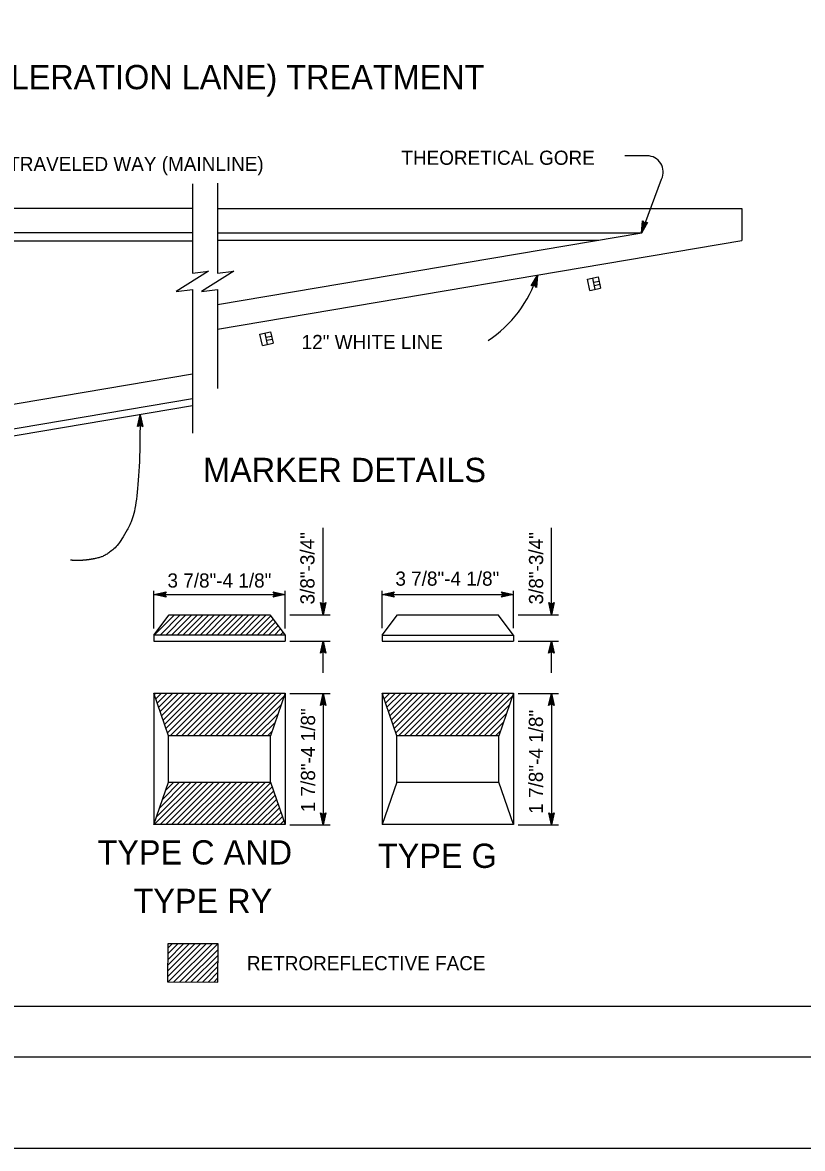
# Model space of a CAD drawing. Extents: x -894 to 866, y -476 to 714.
# Drawn here: x -408 to -22, y -476 to 80 of the extents above; entities that cross this region are included whole.
import ezdxf

# ---------------------------------------------------------------- set-up
doc = ezdxf.new("R2010")
doc.units = 0
for name, color, linetype in [('10 Sheet Format', 7, 'Continuous'), ('56 Stage 3 Anno', 7, 'Continuous'), ('57 Undefined', 7, 'Continuous'), ('60 Nongeo Data', 7, 'Continuous')]:
    doc.layers.add(name, color=color, linetype=linetype)

msp = doc.modelspace()

# ---------------------------------------------------------------- linework, layer by layer
at = {"layer": '10 Sheet Format'}
for p, q in [((-813.45, -406.05), (811.55, -406.05)), ((-863.42, -431.04), (836.57, -431.04))]:
    msp.add_line(p, q, dxfattribs=at)
for points in [[(-894.04, 713.56), (865.95, 713.56), (865.95, -476.44), (-894.04, -476.44)], [(-863.42, -431.04), (836.57, -431.04), (836.57, 668.96), (-863.42, 668.96)]]:
    msp.add_lwpolyline(points, close=True, dxfattribs=at)
at = {"layer": '56 Stage 3 Anno'}
for p, q in [((-156.14, -49.82), (-153.04, -44.51)), ((-153.04, -44.51), (-153.59, -50.63)), ((-153.04, -44.51), (-153.04, -44.51)), ((-154.62, -49.47), (-156.14, -49.82)), ((-156.14, -49.82), (-156.14, -49.82)), ((-155.73, -49.72), (-153.46, -45.82)), ((-155.32, -49.61), (-153.88, -47.14)), ((-154.94, -49.55), (-154.3, -48.46)), ((-153.59, -50.63), (-154.62, -49.47)), ((-154.3, -48.46), (-154.41, -49.69)), ((-153.88, -47.14), (-154.14, -50.02)), ((-153.46, -45.84), (-153.86, -50.3)), ((-153.59, -50.63), (-153.59, -50.63)), ((-259.12, -212.51), (-259.12, -169.59)), ((-146.2, -212.51), (-146.2, -169.59)), ((-342.86, -219.23), (-342.86, -200.71)), ((-342.86, -202.52), (-336.86, -201.19)), ((-342.86, -202.52), (-277.86, -202.52)), ((-336.86, -203.86), (-342.86, -202.52)), ((-342.86, -202.52), (-342.86, -202.52)), ((-337.07, -203.5), (-341.48, -202.52)), ((-341.47, -202.51), (-337.09, -201.55)), ((-340.1, -202.52), (-337.27, -201.89)), ((-337.31, -203.14), (-340.1, -202.52)), ((-338.71, -202.52), (-337.5, -202.25)), ((-337.48, -202.79), (-338.71, -202.52)), ((-336.86, -201.19), (-337.66, -202.52)), ((-337.66, -202.52), (-336.86, -203.86)), ((-336.86, -201.19), (-336.86, -201.19)), ((-336.86, -203.86), (-336.86, -203.86)), ((-283.06, -202.52), (-283.86, -201.18)), ((-283.86, -201.18), (-283.86, -201.18)), ((-283.86, -201.18), (-277.86, -202.52)), ((-277.86, -202.52), (-283.86, -203.85)), ((-283.86, -203.85), (-283.06, -202.52)), ((-283.86, -203.85), (-283.86, -203.85)), ((-283.64, -201.53), (-279.24, -202.52)), ((-279.25, -202.52), (-283.62, -203.49)), ((-280.62, -202.51), (-283.45, -203.14)), ((-283.41, -201.89), (-280.62, -202.51)), ((-283.23, -202.24), (-282, -202.51)), ((-282, -202.51), (-283.21, -202.78)), ((-277.86, -219.23), (-277.86, -200.71)), ((-277.86, -202.52), (-277.86, -202.52)), ((-229.93, -219.16), (-229.93, -200.71)), ((-229.93, -202.52), (-223.93, -201.19)), ((-229.93, -202.52), (-164.93, -202.52)), ((-223.93, -203.86), (-229.93, -202.52)), ((-229.93, -202.52), (-229.93, -202.52)), ((-224.15, -203.5), (-228.55, -202.52)), ((-228.54, -202.51), (-224.17, -201.55)), ((-227.17, -202.52), (-224.35, -201.89)), ((-224.38, -203.14), (-227.17, -202.52)), ((-225.79, -202.52), (-224.58, -202.25)), ((-224.56, -202.79), (-225.79, -202.52)), ((-223.93, -201.19), (-224.73, -202.52)), ((-224.73, -202.52), (-223.93, -203.86)), ((-223.93, -201.19), (-223.93, -201.19)), ((-223.93, -203.86), (-223.93, -203.86)), ((-170.13, -202.52), (-170.93, -201.18)), ((-170.93, -201.18), (-170.93, -201.18)), ((-170.93, -201.18), (-164.93, -202.52)), ((-164.93, -202.52), (-170.93, -203.85)), ((-170.93, -203.85), (-170.13, -202.52)), ((-170.93, -203.85), (-170.93, -203.85)), ((-170.72, -201.53), (-166.31, -202.52)), ((-166.32, -202.52), (-170.7, -203.49)), ((-167.7, -202.51), (-170.52, -203.14)), ((-170.48, -201.89), (-167.7, -202.51)), ((-170.31, -202.24), (-169.08, -202.51)), ((-169.08, -202.51), (-170.29, -202.78)), ((-164.93, -219.16), (-164.93, -200.71)), ((-164.93, -202.52), (-164.93, -202.52)), ((-259.12, -212.51), (-260.45, -206.51)), ((-260.45, -206.51), (-260.45, -206.51)), ((-260.45, -206.51), (-259.12, -207.31)), ((-259.12, -211.12), (-260.09, -206.75)), ((-259.12, -209.75), (-259.74, -206.93)), ((-259.12, -208.37), (-259.38, -207.16)), ((-259.12, -207.31), (-257.78, -206.51)), ((-257.78, -206.51), (-259.12, -212.51)), ((-258.14, -206.73), (-259.12, -211.13)), ((-258.5, -206.96), (-259.12, -209.75)), ((-258.84, -207.14), (-259.12, -208.37)), ((-257.78, -206.51), (-257.78, -206.51)), ((-146.2, -212.51), (-147.53, -206.51)), ((-147.53, -206.51), (-147.53, -206.51)), ((-147.53, -206.51), (-146.2, -207.31)), ((-146.2, -211.12), (-147.17, -206.75)), ((-146.19, -209.75), (-146.82, -206.93)), ((-146.19, -208.37), (-146.46, -207.16)), ((-146.2, -207.31), (-144.86, -206.51)), ((-144.86, -206.51), (-146.2, -212.51)), ((-145.21, -206.73), (-146.19, -211.13)), ((-145.57, -206.96), (-146.19, -209.75)), ((-145.92, -207.14), (-146.19, -208.37)), ((-144.86, -206.51), (-144.86, -206.51)), ((-275.58, -212.47), (-255.58, -212.47)), ((-259.12, -212.51), (-259.12, -212.51)), ((-162.65, -212.47), (-142.65, -212.47)), ((-146.2, -212.51), (-146.2, -212.51)), ((-275.58, -225.48), (-255.58, -225.48)), ((-260.46, -231.49), (-259.12, -225.49)), ((-260.1, -231.27), (-259.12, -226.87)), ((-259.74, -231.04), (-259.12, -228.25)), ((-259.12, -241.18), (-259.12, -225.49)), ((-259.12, -225.49), (-259.12, -225.49)), ((-259.12, -225.49), (-257.79, -231.49)), ((-259.12, -226.88), (-258.15, -231.26)), ((-259.12, -228.25), (-258.5, -231.08)), ((-162.65, -225.48), (-142.65, -225.48)), ((-147.54, -231.49), (-146.2, -225.49)), ((-147.18, -231.27), (-146.2, -226.87)), ((-146.82, -231.04), (-146.2, -228.25)), ((-146.2, -241.18), (-146.2, -225.49)), ((-146.2, -225.49), (-146.2, -225.49)), ((-146.2, -225.49), (-144.87, -231.49)), ((-146.2, -228.25), (-145.57, -231.08)), ((-146.19, -226.88), (-145.22, -231.26)), ((-259.12, -230.69), (-260.46, -231.49)), ((-260.46, -231.49), (-260.46, -231.49)), ((-259.4, -230.86), (-259.12, -229.63)), ((-259.12, -229.63), (-258.86, -230.84)), ((-257.79, -231.49), (-259.12, -230.69)), ((-257.79, -231.49), (-257.79, -231.49)), ((-146.2, -230.69), (-147.54, -231.49)), ((-147.54, -231.49), (-147.54, -231.49)), ((-146.47, -230.86), (-146.2, -229.63)), ((-146.2, -229.63), (-145.93, -230.84)), ((-144.87, -231.49), (-146.2, -230.69)), ((-144.87, -231.49), (-144.87, -231.49)), ((-275.58, -251.41), (-255.58, -251.41)), ((-260.46, -257.41), (-259.12, -251.41)), ((-260.1, -257.19), (-259.12, -252.79)), ((-259.74, -256.96), (-259.12, -254.17)), ((-259.4, -256.78), (-259.12, -255.55)), ((-259.12, -251.41), (-259.12, -316.41)), ((-259.12, -251.41), (-259.12, -251.41)), ((-259.12, -251.41), (-257.79, -257.41)), ((-259.12, -252.8), (-258.15, -257.17)), ((-259.12, -254.17), (-258.5, -256.99)), ((-259.12, -255.55), (-258.86, -256.76)), ((-162.65, -251.41), (-142.65, -251.41)), ((-147.54, -257.41), (-146.2, -251.41)), ((-147.18, -257.19), (-146.2, -252.79)), ((-146.82, -256.96), (-146.2, -254.17)), ((-146.47, -256.78), (-146.2, -255.55)), ((-146.2, -251.41), (-146.2, -316.41)), ((-146.2, -251.41), (-146.2, -251.41)), ((-146.2, -251.41), (-144.87, -257.41)), ((-146.2, -254.17), (-145.57, -256.99)), ((-146.2, -255.55), (-145.93, -256.76)), ((-146.19, -252.8), (-145.22, -257.17)), ((-259.12, -256.61), (-260.46, -257.41)), ((-260.46, -257.41), (-260.46, -257.41)), ((-257.79, -257.41), (-259.12, -256.61)), ((-257.79, -257.41), (-257.79, -257.41)), ((-146.2, -256.61), (-147.54, -257.41)), ((-147.54, -257.41), (-147.54, -257.41)), ((-144.87, -257.41), (-146.2, -256.61)), ((-144.87, -257.41), (-144.87, -257.41)), ((-259.12, -316.41), (-260.45, -310.41)), ((-260.45, -310.41), (-260.45, -310.41)), ((-260.45, -310.41), (-259.12, -311.21)), ((-259.12, -315.02), (-260.09, -310.64)), ((-259.12, -313.64), (-259.74, -310.82)), ((-259.12, -312.26), (-259.38, -311.05)), ((-259.12, -311.21), (-257.78, -310.41)), ((-257.78, -310.41), (-259.12, -316.41)), ((-258.14, -310.62), (-259.12, -315.03)), ((-258.5, -310.86), (-259.12, -313.64)), ((-258.84, -311.03), (-259.12, -312.26)), ((-257.78, -310.41), (-257.78, -310.41)), ((-146.2, -316.41), (-147.53, -310.41)), ((-147.53, -310.41), (-147.53, -310.41)), ((-147.53, -310.41), (-146.2, -311.21)), ((-146.2, -315.02), (-147.17, -310.64)), ((-146.19, -313.64), (-146.82, -310.82)), ((-146.19, -312.26), (-146.46, -311.05)), ((-146.2, -311.21), (-144.86, -310.41)), ((-144.86, -310.41), (-146.2, -316.41)), ((-145.21, -310.62), (-146.19, -315.03)), ((-145.57, -310.86), (-146.19, -313.64)), ((-145.92, -311.03), (-146.19, -312.26)), ((-144.86, -310.41), (-144.86, -310.41)), ((-275.58, -316.41), (-255.58, -316.41)), ((-259.12, -316.41), (-259.12, -316.41)), ((-162.65, -316.41), (-142.65, -316.41)), ((-146.2, -316.41), (-146.2, -316.41))]:
    msp.add_line(p, q, dxfattribs=at)
for points in [[(-98.61, -18.49), (-101.66, -23.72), (-101.12, -17.69), (-100.85, -18), (-101.25, -22.41), (-99.01, -18.58), (-99.4, -18.67), (-100.83, -21.12), (-100.58, -18.3), (-100.31, -18.61), (-100.42, -19.83), (-99.8, -18.77), (-100.11, -18.84), (-101.12, -17.69), (-100.11, -18.84)], [(-350.98, -119.47), (-349.66, -113.57), (-348.35, -119.47), (-348.7, -119.26), (-349.66, -114.94), (-350.63, -119.26), (-350.28, -119.06), (-349.66, -116.29), (-349.05, -119.05), (-349.4, -118.84), (-349.67, -117.65), (-349.93, -118.85), (-349.66, -118.69), (-348.35, -119.47), (-349.66, -118.69)]]:
    msp.add_lwpolyline(points, close=True, dxfattribs=at)
msp.add_arc((-211.1, -26.06), 60.91, 303.4455, 342.3733, dxfattribs=at)
msp.add_open_spline([(-349.66, -113.57), (-349.66, -157.66), (-359.13, -176.79), (-366.23, -182.98), (-371.51, -184.8), (-379.88, -185.9), (-384.07, -185.53)], degree=2, dxfattribs=at)
at = {"layer": '60 Nongeo Data'}
for p, q in [((-98.87, 14.45), (-109.93, 14.45)), ((-323.82, 0.62), (-323.82, -7)), ((-311.42, 0.92), (-311.42, -43.61)), ((-101.66, -23.72), (-91.68, 2.95)), ((-323.82, -7), (-323.82, -43.61)), ((-740, -11.51), (-323.82, -11.51)), ((-311.42, -11.59), (-51.97, -11.59)), ((-51.97, -11.59), (-51.97, -27.4)), ((-777.03, -23.51), (-323.82, -23.51)), ((-777.03, -27.51), (-323.82, -27.51)), ((-311.42, -59.12), (-101.36, -23.59)), ((-311.42, -23.59), (-101.36, -23.59)), ((-311.42, -27.21), (-122.76, -27.21)), ((-311.42, -71.29), (-51.97, -27.4)), ((-128.32, -46.56), (-123.05, -45.43)), ((-127.11, -52.21), (-128.32, -46.56)), ((-124.48, -51.62), (-125.69, -46)), ((-125.25, -48.04), (-122.61, -47.47)), ((-124.91, -49.6), (-122.28, -49.04)), ((-123.05, -45.43), (-121.84, -51.08)), ((-323.82, -51.61), (-323.82, -122.72)), ((-311.42, -51.61), (-311.42, -100.67)), ((-127.11, -52.21), (-121.84, -51.08)), ((-290.42, -73.75), (-285.15, -72.62)), ((-289.21, -79.4), (-290.42, -73.75)), ((-286.58, -78.81), (-287.79, -73.18)), ((-287.35, -75.22), (-284.71, -74.66)), ((-287.01, -76.79), (-284.38, -76.22)), ((-285.15, -72.62), (-283.94, -78.26)), ((-289.21, -79.4), (-283.94, -78.26)), ((-664.62, -151.06), (-323.82, -93.41)), ((-662.62, -162.89), (-323.82, -105.58)), ((-662.01, -166.26), (-323.82, -109.05)), ((-342.86, -222.52), (-335.29, -212.51)), ((-335.29, -212.52), (-285.48, -212.52)), ((-285.47, -212.53), (-277.86, -222.52)), ((-229.93, -222.52), (-222.37, -212.51)), ((-222.37, -212.52), (-172.56, -212.52)), ((-164.93, -222.52), (-172.54, -212.53)), ((-342.86, -222.52), (-342.86, -225.52)), ((-277.86, -222.52), (-342.86, -222.52)), ((-277.86, -222.52), (-277.86, -225.52)), ((-229.93, -222.52), (-164.93, -222.52)), ((-229.93, -222.52), (-229.93, -225.52)), ((-164.93, -222.52), (-164.93, -225.52)), ((-342.86, -225.52), (-277.86, -225.52)), ((-229.93, -225.52), (-164.93, -225.52)), ((-342.85, -251.28), (-342.85, -316.28)), ((-335.66, -272.42), (-342.85, -251.28)), ((-342.85, -251.28), (-277.85, -251.28)), ((-277.85, -251.28), (-285.12, -272.42)), ((-277.85, -251.28), (-277.85, -316.28)), ((-229.92, -251.28), (-229.92, -316.28)), ((-222.74, -272.42), (-229.92, -251.28)), ((-229.92, -251.28), (-164.92, -251.28)), ((-164.92, -251.28), (-172.19, -272.42)), ((-164.92, -251.28), (-164.92, -316.28)), ((-335.66, -295.26), (-335.66, -272.42)), ((-285.12, -272.42), (-335.66, -272.42)), ((-285.12, -295.25), (-285.12, -272.42)), ((-222.74, -295.26), (-222.74, -272.42)), ((-172.19, -272.42), (-222.74, -272.42)), ((-172.19, -295.25), (-172.19, -272.42)), ((-342.85, -316.28), (-335.66, -295.26)), ((-335.66, -295.26), (-285.12, -295.26)), ((-285.12, -295.26), (-277.85, -316.28)), ((-222.74, -295.26), (-229.92, -316.28)), ((-222.74, -295.26), (-172.19, -295.26)), ((-164.92, -316.28), (-172.19, -295.26)), ((-277.85, -316.28), (-342.85, -316.28)), ((-164.92, -316.28), (-229.92, -316.28))]:
    msp.add_line(p, q, dxfattribs=at)
for points in [[(-323.82, -43.61), (-315.91, -42.62), (-331.91, -52.62), (-323.82, -51.61)], [(-311.42, -43.61), (-303.34, -42.6), (-319.34, -52.6), (-311.42, -51.61)], [(-342.66, -222.52), (-332.66, -212.52)], [(-339.83, -222.52), (-329.83, -212.52)], [(-337, -222.52), (-327, -212.52)], [(-334.17, -222.52), (-324.17, -212.52)], [(-331.34, -222.52), (-321.34, -212.52)], [(-328.51, -222.52), (-318.51, -212.52)], [(-325.68, -222.52), (-315.68, -212.52)], [(-322.86, -222.52), (-312.86, -212.52)], [(-320.03, -222.52), (-310.03, -212.52)], [(-317.2, -222.52), (-307.2, -212.52)], [(-314.37, -222.52), (-304.37, -212.52)], [(-311.54, -222.52), (-301.54, -212.52)], [(-308.71, -222.52), (-298.71, -212.52)], [(-305.89, -222.52), (-295.89, -212.52)], [(-303.06, -222.52), (-293.06, -212.52)], [(-300.23, -222.52), (-290.23, -212.52)], [(-297.4, -222.52), (-287.4, -212.52)], [(-294.57, -222.52), (-285.09, -213.03)], [(-291.74, -222.52), (-283.86, -214.64)], [(-288.92, -222.52), (-282.64, -216.24)], [(-286.09, -222.52), (-281.42, -217.85)], [(-283.26, -222.52), (-280.19, -219.45)], [(-280.43, -222.52), (-278.97, -221.06)], [(-342.62, -251.94), (-341.97, -251.28)], [(-341.91, -254.05), (-339.14, -251.28)], [(-341.19, -256.16), (-336.31, -251.28)], [(-340.47, -258.27), (-333.48, -251.28)], [(-339.75, -260.38), (-330.65, -251.28)], [(-339.04, -262.49), (-327.83, -251.28)], [(-338.32, -264.61), (-325, -251.28)], [(-337.6, -266.72), (-322.17, -251.28)], [(-336.89, -268.83), (-319.34, -251.28)], [(-336.17, -270.94), (-316.51, -251.28)], [(-334.82, -272.42), (-313.68, -251.28)], [(-331.99, -272.42), (-310.85, -251.28)], [(-329.16, -272.42), (-308.03, -251.28)], [(-326.33, -272.42), (-305.2, -251.28)], [(-323.51, -272.42), (-302.37, -251.28)], [(-320.68, -272.42), (-299.54, -251.28)], [(-317.85, -272.42), (-296.71, -251.28)], [(-315.02, -272.42), (-293.88, -251.28)], [(-312.19, -272.42), (-291.06, -251.28)], [(-309.36, -272.42), (-288.23, -251.28)], [(-306.54, -272.42), (-285.4, -251.28)], [(-303.71, -272.42), (-282.57, -251.28)], [(-300.88, -272.42), (-279.74, -251.28)], [(-298.05, -272.42), (-278.34, -252.71)], [(-229.7, -251.94), (-229.04, -251.28)], [(-228.98, -254.05), (-226.21, -251.28)], [(-228.27, -256.16), (-223.39, -251.28)], [(-227.55, -258.27), (-220.56, -251.28)], [(-226.83, -260.38), (-217.73, -251.28)], [(-226.11, -262.49), (-214.9, -251.28)], [(-225.4, -264.61), (-212.07, -251.28)], [(-224.68, -266.72), (-209.24, -251.28)], [(-223.96, -268.83), (-206.42, -251.28)], [(-223.24, -270.94), (-203.59, -251.28)], [(-221.9, -272.42), (-200.76, -251.28)], [(-219.07, -272.42), (-197.93, -251.28)], [(-216.24, -272.42), (-195.1, -251.28)], [(-213.41, -272.42), (-192.27, -251.28)], [(-210.58, -272.42), (-189.44, -251.28)], [(-207.75, -272.42), (-186.62, -251.28)], [(-204.92, -272.42), (-183.79, -251.28)], [(-202.1, -272.42), (-180.96, -251.28)], [(-199.27, -272.42), (-178.13, -251.28)], [(-196.44, -272.42), (-175.3, -251.28)], [(-193.61, -272.42), (-172.47, -251.28)], [(-190.78, -272.42), (-169.65, -251.28)], [(-187.95, -272.42), (-166.82, -251.28)], [(-185.13, -272.42), (-165.41, -252.71)], [(-295.22, -272.42), (-279.82, -257.02)], [(-292.39, -272.42), (-281.3, -261.33)], [(-182.3, -272.42), (-166.9, -257.02)], [(-179.47, -272.42), (-168.38, -261.33)], [(-289.56, -272.42), (-282.78, -265.64)], [(-176.64, -272.42), (-169.86, -265.64)], [(-286.74, -272.42), (-284.27, -269.95)], [(-173.81, -272.42), (-171.34, -269.95)], [(-342.68, -316.28), (-321.66, -295.26)], [(-341.47, -312.24), (-324.49, -295.26)], [(-340, -307.94), (-327.32, -295.26)], [(-339.85, -316.28), (-318.83, -295.26)], [(-338.53, -303.64), (-330.14, -295.26)], [(-337.06, -299.35), (-332.97, -295.26)], [(-337.03, -316.28), (-316, -295.26)], [(-334.2, -316.28), (-313.17, -295.26)], [(-331.37, -316.28), (-310.35, -295.26)], [(-328.54, -316.28), (-307.52, -295.26)], [(-325.71, -316.28), (-304.69, -295.26)], [(-322.88, -316.28), (-301.86, -295.26)], [(-320.05, -316.28), (-299.03, -295.26)], [(-317.23, -316.28), (-296.2, -295.26)], [(-314.4, -316.28), (-293.37, -295.26)], [(-311.57, -316.28), (-290.55, -295.26)], [(-308.74, -316.28), (-287.72, -295.26)], [(-305.91, -316.28), (-285.06, -295.43)], [(-303.08, -316.28), (-284.33, -297.53)], [(-300.26, -316.28), (-283.61, -299.63)], [(-297.43, -316.28), (-282.88, -301.73)], [(-294.6, -316.28), (-282.15, -303.84)], [(-291.77, -316.28), (-281.43, -305.94)], [(-288.94, -316.28), (-280.7, -308.04)], [(-286.11, -316.28), (-279.97, -310.14)], [(-283.29, -316.28), (-279.25, -312.24)], [(-280.46, -316.28), (-278.52, -314.34)], [(-336.08, -391.57), (-319.75, -375.25)], [(-336.07, -385.91), (-325.4, -375.24)], [(-336.07, -388.74), (-322.58, -375.25)], [(-336.06, -377.41), (-333.88, -375.23)], [(-336.06, -383.08), (-328.23, -375.24)], [(-336.06, -380.24), (-331.05, -375.24)], [(-335.76, -394.09), (-316.93, -375.26)], [(-332.94, -394.09), (-314.1, -375.26)], [(-330.11, -394.1), (-311.28, -375.26)], [(-327.29, -394.1), (-311.15, -377.96)], [(-324.46, -394.1), (-311.15, -380.79)], [(-321.64, -394.11), (-311.15, -383.62)], [(-318.82, -394.11), (-311.16, -386.45)], [(-315.99, -394.12), (-311.16, -389.29)], [(-313.17, -394.12), (-311.16, -392.12)]]:
    msp.add_lwpolyline(points, dxfattribs=at)
msp.add_lwpolyline([(-336.05, -375.23), (-336.08, -394.09), (-311.17, -394.12), (-311.14, -375.26)], close=True, dxfattribs=at)
msp.add_arc((-98.87, 6.45), 8, 334.0935, 90, dxfattribs=at)

# ---------------------------------------------------------------- texts
at = {"layer": '10 Sheet Format'}
for s, p in [('THEORETICAL GORE', (-220.41, 10)), ('EDGE OF TRAVELED WAY (MAINLINE)', (-459.67, 6.91)), ('3 7/8"-4 1/8"', (-336.15, -199.05)), ('3 7/8"-4 1/8"', (-223.38, -198.13)), ('RETROREFLECTIVE FACE', (-296.85, -388.3))]:
    msp.add_text(s, height=7, dxfattribs=at).set_placement(p)
for s, p in [('3/8"-3/4"', (-263.42, -207.41)), ('3/8"-3/4"', (-150.28, -207.41)), ('1 7/8"-4 1/8"', (-263.12, -310.17)), ('1 7/8"-4 1/8"', (-150.34, -310.92))]:
    msp.add_text(s, height=7, rotation=90, dxfattribs=at).set_placement(p)
at = {"layer": '57 Undefined'}
msp.add_text('12" WHITE LINE', height=7, dxfattribs=at).set_placement((-269.76, -81.11))
at = {"layer": '60 Nongeo Data'}
for s, p in [('ENTRANCE RAMP NEUTRAL AREA (ACCELERATION LANE) TREATMENT', (-734.78, 47.39)), ('MARKER DETAILS', (-318.53, -146.89)), ('TYPE C AND', (-370.8, -336.01)), ('TYPE G', (-232.06, -337.69)), ('TYPE RY', (-352.97, -360.01))]:
    msp.add_text(s, height=12, dxfattribs=at).set_placement(p)

doc.saveas('drawing.dxf')
